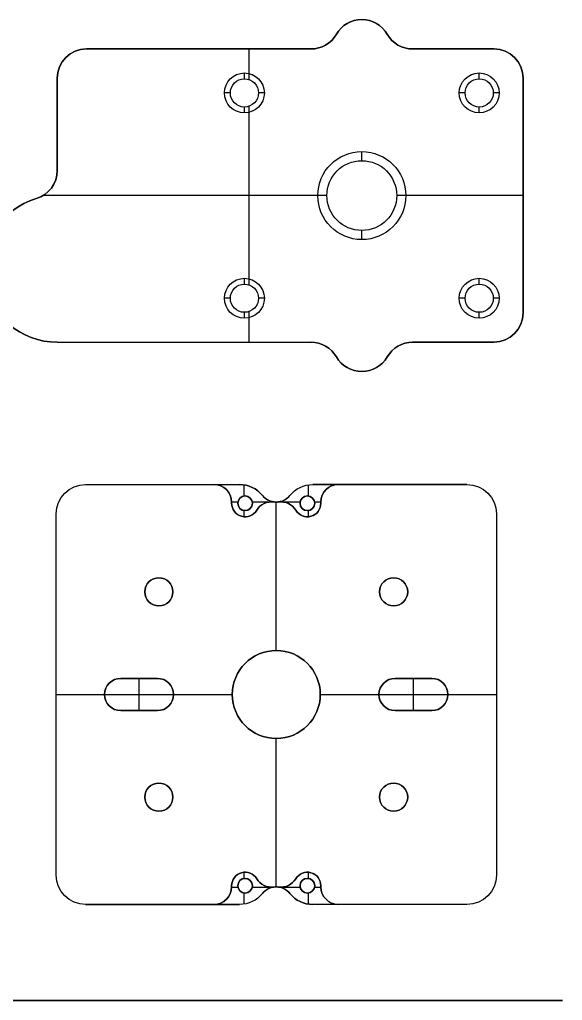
# Model space of a CAD drawing. Header units: millimetres. Extents: x -18.2 to 17.6, y -35.5 to 36.
# Drawn here: x 8.3 to 17.55, y 0.26 to 16.98 of the extents above; entities that cross this region are included whole.
import ezdxf

# ---------------------------------------------------------------- set-up
doc = ezdxf.new("R2010")
doc.units = ezdxf.units.MM
doc.layers.get('0').update_dxf_attribs({"color": 18, "true_color": 0x000000})
doc.layers.add('Standard', color=18, linetype='Continuous', true_color=0x000000)

msp = doc.modelspace()

# ---------------------------------------------------------------- linework, layer by layer
at = {"color": 0, "linetype": 'ByBlock', "lineweight": -2}
for p, q in [((14.134, 16.98, 2.862), (14.134, 16.98, 3.702)), ((13.701, 16.73, 3.702), (13.701, 16.73, 2.862)), ((14.567, 16.73, 2.862), (14.567, 16.73, 3.702)), ((9.444, 16.48, 3.702), (9.444, 16.48, 2.862)), ((13.268, 16.48, 3.282), (9.444, 16.48, 3.282)), ((11.356, 16.48, 2.862), (11.356, 16.48, 3.702)), ((12.217, 15.955, 2.862), (12.217, 16.48, 2.862)), ((12.217, 16.06, 3.702), (12.217, 16.48, 3.702)), ((13.518, 16.547, 2.862), (13.518, 16.547, 3.702)), ((14.75, 16.547, 2.862), (14.75, 16.547, 3.702)), ((15, 16.48, 3.702), (15, 16.48, 2.862)), ((16.384, 16.48, 3.282), (15, 16.48, 3.282)), ((15.692, 16.48, 2.862), (15.692, 16.48, 3.702)), ((16.384, 16.48, 2.862), (16.384, 16.48, 3.702)), ((9.09, 16.334, 2.862), (9.09, 16.334, 3.702)), ((16.737, 16.334, 2.862), (16.737, 16.334, 3.702)), ((12.134, 16.07, 3.462), (12.134, 16.07, 3.702)), ((12.134, 15.97, 3.462), (12.134, 16.07, 3.462)), ((16.134, 16.07, 3.462), (16.134, 16.07, 3.702)), ((16.134, 15.97, 3.462), (16.134, 16.07, 3.462)), ((8.944, 15.98, 2.862), (8.944, 15.98, 3.702)), ((8.944, 15.98, 3.282), (8.944, 14.407, 3.282)), ((12.134, 15.97, 2.862), (12.134, 15.97, 3.462)), ((16.134, 15.97, 2.862), (16.134, 15.97, 3.462)), ((16.884, 15.98, 3.702), (16.884, 15.98, 2.862)), ((16.884, 11.98, 3.282), (16.884, 15.98, 3.282)), ((11.894, 15.73, 3.462), (11.794, 15.73, 3.462)), ((11.794, 15.73, 3.462), (11.794, 15.73, 3.702)), ((11.894, 15.73, 2.862), (11.894, 15.73, 3.462)), ((12.374, 15.73, 2.862), (12.374, 15.73, 3.462)), ((12.474, 15.73, 3.462), (12.374, 15.73, 3.462)), ((12.474, 15.73, 3.462), (12.474, 15.73, 3.702)), ((15.894, 15.73, 3.462), (15.794, 15.73, 3.462)), ((15.794, 15.73, 3.462), (15.794, 15.73, 3.702)), ((15.894, 15.73, 2.862), (15.894, 15.73, 3.462)), ((16.374, 15.73, 2.862), (16.374, 15.73, 3.462)), ((16.474, 15.73, 3.462), (16.374, 15.73, 3.462)), ((16.474, 15.73, 3.462), (16.474, 15.73, 3.702)), ((12.134, 15.49, 2.862), (12.134, 15.49, 3.462)), ((12.134, 15.39, 3.462), (12.134, 15.49, 3.462)), ((12.134, 15.39, 3.462), (12.134, 15.39, 3.702)), ((12.217, 12.455, 2.862), (12.217, 15.505, 2.862)), ((12.217, 12.56, 3.702), (12.217, 15.401, 3.702)), ((16.134, 15.49, 2.862), (16.134, 15.49, 3.462)), ((16.134, 15.39, 3.462), (16.134, 15.49, 3.462)), ((16.134, 15.39, 3.462), (16.134, 15.39, 3.702)), ((8.944, 15.194, 2.862), (8.944, 15.194, 3.702)), ((14.134, 14.73, 3.202), (14.134, 14.73, 3.702)), ((14.134, 14.575, 3.202), (14.134, 14.73, 3.202)), ((14.134, 14.575, 2.862), (14.134, 14.575, 3.202)), ((8.944, 14.407, 3.702), (8.944, 14.407, 2.862)), ((8.844, 14.108, 2.862), (8.844, 14.108, 3.702)), ((8.586, 13.928, 2.862), (8.586, 13.928, 3.702)), ((13.539, 13.98, 2.862), (8.704, 13.98, 2.862)), ((13.384, 13.98, 3.702), (8.704, 13.98, 3.702)), ((13.539, 13.98, 3.202), (13.384, 13.98, 3.202)), ((13.384, 13.98, 3.202), (13.384, 13.98, 3.702)), ((13.539, 13.98, 2.862), (13.539, 13.98, 3.202)), ((16.884, 13.98, 2.862), (14.729, 13.98, 2.862)), ((14.729, 13.98, 2.862), (14.729, 13.98, 3.202)), ((14.884, 13.98, 3.202), (14.729, 13.98, 3.202)), ((14.884, 13.98, 3.202), (14.884, 13.98, 3.702)), ((16.884, 13.98, 3.702), (14.884, 13.98, 3.702)), ((16.884, 13.98, 2.862), (16.884, 13.98, 3.702)), ((14.134, 13.385, 2.862), (14.134, 13.385, 3.202)), ((14.134, 13.23, 3.202), (14.134, 13.385, 3.202)), ((14.134, 13.23, 3.202), (14.134, 13.23, 3.702)), ((12.134, 12.57, 3.462), (12.134, 12.57, 3.702)), ((12.134, 12.47, 3.462), (12.134, 12.57, 3.462)), ((16.134, 12.57, 3.462), (16.134, 12.57, 3.702)), ((16.134, 12.47, 3.462), (16.134, 12.57, 3.462)), ((12.134, 12.47, 2.862), (12.134, 12.47, 3.462)), ((16.134, 12.47, 2.862), (16.134, 12.47, 3.462)), ((11.894, 12.23, 3.462), (11.794, 12.23, 3.462)), ((11.794, 12.23, 3.462), (11.794, 12.23, 3.702)), ((11.894, 12.23, 2.862), (11.894, 12.23, 3.462)), ((12.374, 12.23, 2.862), (12.374, 12.23, 3.462)), ((12.474, 12.23, 3.462), (12.374, 12.23, 3.462)), ((12.474, 12.23, 3.462), (12.474, 12.23, 3.702)), ((15.894, 12.23, 3.462), (15.794, 12.23, 3.462)), ((15.794, 12.23, 3.462), (15.794, 12.23, 3.702)), ((15.894, 12.23, 2.862), (15.894, 12.23, 3.462)), ((16.374, 12.23, 2.862), (16.374, 12.23, 3.462)), ((16.474, 12.23, 3.462), (16.374, 12.23, 3.462)), ((16.474, 12.23, 3.462), (16.474, 12.23, 3.702)), ((12.134, 11.99, 2.862), (12.134, 11.99, 3.462)), ((12.134, 11.89, 3.462), (12.134, 11.99, 3.462)), ((12.134, 11.89, 3.462), (12.134, 11.89, 3.702)), ((12.217, 11.48, 2.862), (12.217, 12.005, 2.862)), ((12.217, 11.48, 3.702), (12.217, 11.901, 3.702)), ((16.134, 11.99, 2.862), (16.134, 11.99, 3.462)), ((16.134, 11.89, 3.462), (16.134, 11.99, 3.462)), ((16.134, 11.89, 3.462), (16.134, 11.89, 3.702)), ((16.884, 11.98, 2.862), (16.884, 11.98, 3.702)), ((16.737, 11.627, 2.862), (16.737, 11.627, 3.702)), ((8.944, 11.48, 2.862), (8.944, 11.48, 3.702)), ((8.944, 11.48, 3.282), (13.268, 11.48, 3.282)), ((11.106, 11.48, 2.862), (11.106, 11.48, 3.702)), ((13.268, 11.48, 3.702), (13.268, 11.48, 2.862)), ((13.518, 11.413, 2.862), (13.518, 11.413, 3.702)), ((14.75, 11.413, 2.862), (14.75, 11.413, 3.702)), ((15, 11.48, 2.862), (15, 11.48, 3.702)), ((15, 11.48, 3.282), (16.384, 11.48, 3.282)), ((15.692, 11.48, 2.862), (15.692, 11.48, 3.702)), ((13.701, 11.23, 2.862), (13.701, 11.23, 3.702)), ((14.567, 11.23, 2.862), (14.567, 11.23, 3.702)), ((14.134, 10.98, 2.862), (14.134, 10.98, 3.702)), ((9.428, 9.055, 3.282), (12.051, 9.055, 3.282)), ((10.74, 9.055, 3.702), (10.74, 9.055, 2.862)), ((11.616, 9.055, 3.462), (11.616, 9.055, 3.702)), ((12.051, 9.055, 2.862), (12.051, 9.055, 3.462)), ((12.127, 8.859, 3.462), (12.127, 9.049, 3.462)), ((13.225, 8.859, 3.462), (13.225, 9.049, 3.462)), ((13.3, 9.055, 3.282), (15.926, 9.055, 3.282)), ((13.736, 9.055, 3.702), (13.736, 9.055, 3.462)), ((14.613, 9.055, 3.702), (14.613, 9.055, 2.862)), ((9.075, 8.909, 3.702), (9.075, 8.909, 2.862)), ((11.828, 8.967, 3.702), (11.828, 8.967, 3.462)), ((12.268, 9.006, 3.462), (12.268, 9.006, 2.862)), ((12.442, 8.868, 3.462), (12.442, 8.868, 2.862)), ((12.91, 8.868, 3.462), (12.91, 8.868, 2.862)), ((13.084, 9.006, 3.462), (13.084, 9.006, 2.862)), ((13.524, 8.967, 3.462), (13.524, 8.967, 3.702)), ((16.279, 8.909, 3.702), (16.279, 8.909, 2.862)), ((11.916, 8.761, 3.462), (12.024, 8.761, 3.462)), ((11.916, 8.755, 3.702), (11.916, 8.755, 3.462)), ((11.916, 8.735, 3.582), (11.916, 8.755, 3.582)), ((11.916, 8.745, 3.702), (11.916, 8.745, 3.462)), ((12.021, 8.735, 3.462), (12.021, 8.735, 2.862)), ((12.146, 8.86, 3.462), (12.146, 8.86, 2.862)), ((12.268, 8.761, 3.462), (12.617, 8.761, 3.462)), ((12.271, 8.735, 3.462), (12.271, 8.735, 2.862)), ((12.637, 8.757, 3.702), (12.637, 8.757, 3.462)), ((12.676, 8.755, 3.702), (12.676, 8.755, 2.862)), ((12.677, 6.225, 3.702), (12.677, 8.755, 3.702)), ((12.677, 6.225, 2.862), (12.677, 8.755, 2.862)), ((12.714, 8.757, 3.702), (12.714, 8.757, 3.462)), ((12.734, 8.761, 3.462), (13.084, 8.761, 3.462)), ((13.081, 8.735, 3.462), (13.081, 8.735, 2.862)), ((13.206, 8.86, 3.462), (13.206, 8.86, 2.862)), ((13.328, 8.761, 3.462), (13.436, 8.761, 3.462)), ((13.331, 8.735, 3.462), (13.331, 8.735, 2.862)), ((13.436, 8.755, 3.462), (13.436, 8.755, 3.702)), ((13.436, 8.755, 3.582), (13.436, 8.735, 3.582)), ((13.436, 8.745, 3.702), (13.436, 8.745, 3.462)), ((13.436, 8.735, 3.462), (13.436, 8.735, 3.702)), ((8.928, 2.395, 3.282), (8.928, 8.555, 3.282)), ((12.127, 8.506, 3.462), (12.127, 8.612, 3.462)), ((12.146, 8.61, 3.462), (12.146, 8.61, 2.862)), ((12.343, 8.616, 3.462), (12.343, 8.616, 3.702)), ((13.009, 8.616, 3.702), (13.009, 8.616, 3.462)), ((13.206, 8.61, 3.462), (13.206, 8.61, 2.862)), ((13.225, 8.506, 3.462), (13.225, 8.612, 3.462)), ((16.426, 8.555, 3.702), (16.426, 8.555, 2.862)), ((16.426, 8.555, 3.282), (16.426, 2.395, 3.282)), ((12.146, 8.505, 3.702), (12.146, 8.505, 3.462)), ((13.206, 8.505, 3.702), (13.206, 8.505, 3.462)), ((10.676, 7.465, 3.702), (10.676, 7.465, 2.862)), ((14.676, 7.465, 3.702), (14.676, 7.465, 2.862)), ((10.436, 7.225, 3.702), (10.436, 7.225, 2.862)), ((10.916, 7.225, 3.702), (10.916, 7.225, 2.862)), ((14.436, 7.225, 3.702), (14.436, 7.225, 2.862)), ((14.916, 7.225, 3.702), (14.916, 7.225, 2.862)), ((10.676, 6.985, 3.702), (10.676, 6.985, 2.862)), ((14.676, 6.985, 3.702), (14.676, 6.985, 2.862)), ((12.676, 6.225, 3.702), (12.676, 6.225, 2.862)), ((10.026, 5.75, 3.602), (10.651, 5.75, 3.602)), ((10.338, 5.75, 3.702), (10.338, 5.75, 3.502)), ((10.338, 5.2, 3.502), (10.338, 5.75, 3.502)), ((10.651, 5.75, 3.502), (10.651, 5.75, 3.702)), ((14.701, 5.75, 3.602), (15.326, 5.75, 3.602)), ((15.013, 5.75, 3.702), (15.013, 5.75, 3.502)), ((15.013, 5.2, 3.502), (15.013, 5.75, 3.502)), ((15.326, 5.75, 3.502), (15.326, 5.75, 3.702)), ((8.928, 5.475, 3.702), (9.751, 5.475, 3.702)), ((8.928, 5.475, 2.862), (11.926, 5.475, 2.862)), ((8.928, 5.475, 3.702), (8.928, 5.475, 2.862)), ((9.751, 5.475, 3.702), (9.751, 5.475, 3.502)), ((9.751, 5.475, 3.502), (10.926, 5.475, 3.502)), ((10.926, 5.475, 3.702), (11.926, 5.475, 3.702)), ((10.926, 5.475, 3.702), (10.926, 5.475, 3.502)), ((11.926, 5.475, 3.702), (11.926, 5.475, 2.862)), ((13.426, 5.475, 3.702), (14.426, 5.475, 3.702)), ((13.426, 5.475, 2.862), (16.426, 5.475, 2.862)), ((13.426, 5.475, 3.702), (13.426, 5.475, 2.862)), ((14.426, 5.475, 3.702), (14.426, 5.475, 3.502)), ((14.426, 5.475, 3.502), (15.601, 5.475, 3.502)), ((15.601, 5.475, 3.702), (16.426, 5.475, 3.702)), ((15.601, 5.475, 3.702), (15.601, 5.475, 3.502)), ((16.426, 5.475, 3.702), (16.426, 5.475, 2.862)), ((10.651, 5.2, 3.602), (10.026, 5.2, 3.602)), ((10.338, 5.2, 3.702), (10.338, 5.2, 3.502)), ((15.326, 5.2, 3.602), (14.701, 5.2, 3.602)), ((15.013, 5.2, 3.702), (15.013, 5.2, 3.502)), ((12.676, 4.725, 3.702), (12.676, 4.725, 2.862)), ((12.677, 2.195, 3.702), (12.677, 4.725, 3.702)), ((12.677, 2.195, 2.862), (12.677, 4.725, 2.862)), ((10.676, 3.965, 3.702), (10.676, 3.965, 2.862)), ((14.676, 3.965, 3.702), (14.676, 3.965, 2.862)), ((10.436, 3.725, 3.702), (10.436, 3.725, 2.862)), ((10.916, 3.725, 3.702), (10.916, 3.725, 2.862)), ((14.436, 3.725, 3.702), (14.436, 3.725, 2.862)), ((14.916, 3.725, 3.702), (14.916, 3.725, 2.862)), ((10.676, 3.485, 3.702), (10.676, 3.485, 2.862)), ((14.676, 3.485, 3.702), (14.676, 3.485, 2.862)), ((12.127, 2.339, 3.462), (12.127, 2.444, 3.462)), ((12.146, 2.445, 3.702), (12.146, 2.445, 3.462)), ((13.206, 2.445, 3.702), (13.206, 2.445, 3.462)), ((13.225, 2.339, 3.462), (13.225, 2.444, 3.462)), ((11.916, 2.215, 3.462), (11.916, 2.215, 3.702)), ((11.916, 2.195, 3.582), (11.916, 2.215, 3.582)), ((11.916, 2.205, 3.702), (11.916, 2.205, 3.462)), ((11.916, 2.195, 3.462), (11.916, 2.195, 3.702)), ((11.916, 2.189, 3.462), (12.024, 2.189, 3.462)), ((12.021, 2.215, 3.462), (12.021, 2.215, 2.862)), ((12.146, 2.34, 3.462), (12.146, 2.34, 2.862)), ((12.268, 2.189, 3.462), (12.617, 2.189, 3.462)), ((12.271, 2.215, 3.462), (12.271, 2.215, 2.862)), ((12.343, 2.334, 3.702), (12.343, 2.334, 3.462)), ((12.637, 2.193, 3.702), (12.637, 2.193, 3.462)), ((12.676, 2.195, 3.702), (12.676, 2.195, 2.862)), ((12.714, 2.193, 3.702), (12.714, 2.193, 3.462)), ((12.734, 2.189, 3.462), (13.084, 2.189, 3.462)), ((13.009, 2.334, 3.462), (13.009, 2.334, 3.702)), ((13.081, 2.215, 3.462), (13.081, 2.215, 2.862)), ((13.206, 2.34, 3.462), (13.206, 2.34, 2.862)), ((13.328, 2.189, 3.462), (13.436, 2.189, 3.462)), ((13.331, 2.215, 3.462), (13.331, 2.215, 2.862)), ((13.436, 2.215, 3.582), (13.436, 2.195, 3.582)), ((13.436, 2.205, 3.702), (13.436, 2.205, 3.462)), ((13.436, 2.195, 3.702), (13.436, 2.195, 3.462)), ((9.075, 2.041, 3.702), (9.075, 2.041, 2.862)), ((12.127, 1.901, 3.462), (12.127, 2.092, 3.462)), ((12.146, 2.09, 3.462), (12.146, 2.09, 2.862)), ((12.442, 2.083, 3.462), (12.442, 2.083, 2.862)), ((12.91, 2.083, 3.462), (12.91, 2.083, 2.862)), ((13.206, 2.09, 3.462), (13.206, 2.09, 2.862)), ((13.225, 1.901, 3.462), (13.225, 2.092, 3.462)), ((16.279, 2.041, 3.702), (16.279, 2.041, 2.862)), ((12.051, 1.895, 3.282), (9.428, 1.895, 3.282)), ((10.74, 1.895, 3.702), (10.74, 1.895, 2.862)), ((11.616, 1.895, 3.702), (11.616, 1.895, 3.462)), ((11.828, 1.983, 3.462), (11.828, 1.983, 3.702)), ((12.268, 1.944, 3.462), (12.268, 1.944, 2.862)), ((13.084, 1.944, 3.462), (13.084, 1.944, 2.862)), ((13.3, 1.895, 2.862), (13.3, 1.895, 3.462)), ((15.926, 1.895, 3.282), (13.3, 1.895, 3.282)), ((13.524, 1.983, 3.702), (13.524, 1.983, 3.462)), ((13.736, 1.895, 3.462), (13.736, 1.895, 3.702)), ((14.613, 1.895, 3.702), (14.613, 1.895, 2.862)), ((15.926, 1.895, 3.702), (15.926, 1.895, 2.862)), ((16.551, 0.26, 3.282), (-17.199, 0.26, 3.282)), ((-17.199, 0.26, 3.282), (16.551, 0.26, 3.282)), ((16.551, 0.26, 2.862), (16.551, 0.26, 3.702)), ((16.551, 0.26, 3.702), (16.551, 0.26, 2.862))]:
    msp.add_line(p, q, dxfattribs=at)
for centre, radius in [((12.134, 15.73, 3.582), 0.34), ((16.134, 15.73, 3.582), 0.34), ((12.134, 15.73, 3.162), 0.24), ((16.134, 15.73, 3.162), 0.24), ((14.134, 13.98, 3.452), 0.75), ((14.134, 13.98, 3.032), 0.595), ((12.134, 12.23, 3.582), 0.34), ((16.134, 12.23, 3.582), 0.34), ((12.134, 12.23, 3.162), 0.24), ((16.134, 12.23, 3.162), 0.24)]:
    msp.add_circle(centre, radius, dxfattribs=at)
at = {"color": 0, "linetype": 'ByBlock', "lineweight": -2, "extrusion": (0, 0, -1)}
for centre, radius in [((-12.146, 8.735, -3.162), 0.125), ((-13.206, 8.735, -3.162), 0.125), ((-10.676, 7.225, -3.282), 0.24), ((-14.676, 7.225, -3.282), 0.24), ((-12.676, 5.475, -3.282), 0.75), ((-10.676, 3.725, -3.282), 0.24), ((-14.676, 3.725, -3.282), 0.24), ((-12.146, 2.215, -3.162), 0.125), ((-13.206, 2.215, -3.162), 0.125)]:
    msp.add_circle(centre, radius, dxfattribs=at)
for centre, radius, start, end in [((-14.134, 16.48, -3.702), 0.5, 30, 150), ((-13.268, 16.98, -2.862), 0.5, 210, 270), ((-15, 16.98, -2.862), 0.5, 270, 330), ((-9.444, 15.98, -3.702), 0.5, 0, 90), ((-16.384, 15.98, -3.702), 0.5, 90, 180), ((-12.134, 15.73, -3.702), 0.34, 270, 90), ((-12.134, 15.73, -3.462), 0.34, 270, 90), ((-12.134, 15.73, -3.462), 0.34, 90, 270), ((-12.134, 15.73, -3.702), 0.34, 90, 270), ((-16.134, 15.73, -3.702), 0.34, 270, 90), ((-16.134, 15.73, -3.462), 0.34, 270, 90), ((-16.134, 15.73, -3.462), 0.34, 90, 270), ((-16.134, 15.73, -3.702), 0.34, 90, 270), ((-12.134, 15.73, -3.462), 0.24, 270, 90), ((-12.134, 15.73, -2.862), 0.24, 270, 90), ((-12.134, 15.73, -2.862), 0.24, 90, 270), ((-12.134, 15.73, -3.462), 0.24, 90, 270), ((-16.134, 15.73, -3.462), 0.24, 270, 90), ((-16.134, 15.73, -2.862), 0.24, 270, 90), ((-16.134, 15.73, -2.862), 0.24, 90, 270), ((-16.134, 15.73, -3.462), 0.24, 90, 270), ((-14.134, 13.98, -3.702), 0.75, 270, 90), ((-14.134, 13.98, -3.202), 0.75, 270, 90), ((-14.134, 13.98, -3.202), 0.75, 90, 270), ((-14.134, 13.98, -3.702), 0.75, 90, 270), ((-14.134, 13.98, -3.202), 0.595, 270, 90), ((-14.134, 13.98, -2.862), 0.595, 270, 90), ((-14.134, 13.98, -2.862), 0.595, 90, 270), ((-14.134, 13.98, -3.202), 0.595, 90, 270), ((-8.444, 14.407, -2.862), 0.5, 180, 253.3984), ((-8.944, 12.73, -3.702), 1.25, 270, 73.3984), ((-12.134, 12.23, -3.702), 0.34, 270, 90), ((-12.134, 12.23, -3.462), 0.34, 270, 90), ((-12.134, 12.23, -3.462), 0.34, 90, 270), ((-12.134, 12.23, -3.702), 0.34, 90, 270), ((-16.134, 12.23, -3.702), 0.34, 270, 90), ((-16.134, 12.23, -3.462), 0.34, 270, 90), ((-16.134, 12.23, -3.462), 0.34, 90, 270), ((-16.134, 12.23, -3.702), 0.34, 90, 270), ((-12.134, 12.23, -3.462), 0.24, 270, 90), ((-12.134, 12.23, -2.862), 0.24, 270, 90), ((-12.134, 12.23, -2.862), 0.24, 90, 270), ((-12.134, 12.23, -3.462), 0.24, 90, 270), ((-16.134, 12.23, -3.462), 0.24, 270, 90), ((-16.134, 12.23, -2.862), 0.24, 270, 90), ((-16.134, 12.23, -2.862), 0.24, 90, 270), ((-16.134, 12.23, -3.462), 0.24, 90, 270), ((-16.384, 11.98, -3.702), 0.5, 180, 270), ((-13.268, 10.98, -2.862), 0.5, 90, 150), ((-15, 10.98, -2.862), 0.5, 30, 90), ((-14.134, 11.48, -3.702), 0.5, 210, 330), ((-9.428, 8.555, -2.862), 0.5, 0, 90), ((-9.428, 8.555, -3.702), 0.5, 0, 90), ((-9.428, 8.555, -3.282), 0.5, 0, 90), ((-11.616, 8.755, -3.702), 0.3, 90, 180), ((-11.616, 8.755, -3.582), 0.3, 90, 180), ((-12.051, 8.555, -3.462), 0.5, 90, 141.3178), ((-12.051, 8.555, -3.162), 0.5, 90, 141.3178), ((-13.3, 8.555, -3.462), 0.5, 38.6822, 90), ((-13.3, 8.555, -2.862), 0.5, 38.6822, 90), ((-13.3, 8.555, -3.162), 0.5, 38.6822, 90), ((-13.736, 8.755, -3.702), 0.3, 0, 90), ((-15.926, 8.555, -2.862), 0.5, 90, 180), ((-15.926, 8.555, -3.702), 0.5, 90, 180), ((-15.926, 8.555, -3.282), 0.5, 90, 180), ((-12.676, 9.055, -2.862), 0.3, 218.6822, 321.3178), ((-12.676, 9.055, -3.282), 0.3, 218.6822, 321.3178), ((-12.146, 8.735, -3.582), 0.23, 211.262, 0), ((-12.146, 8.735, -2.862), 0.125, 270, 90), ((-12.146, 8.735, -2.862), 0.125, 90, 270), ((-12.599, 8.46, -3.702), 0.3, 31.262, 97.3689), ((-12.753, 8.46, -3.702), 0.3, 82.6311, 148.738), ((-12.753, 8.46, -3.582), 0.3, 82.6311, 148.738), ((-13.206, 8.735, -3.582), 0.23, 180, 328.738), ((-13.206, 8.735, -2.862), 0.125, 270, 90), ((-13.206, 8.735, -2.862), 0.125, 90, 270), ((-10.676, 7.225, -2.862), 0.24, 270, 90), ((-10.676, 7.225, -2.862), 0.24, 90, 270), ((-14.676, 7.225, -2.862), 0.24, 270, 90), ((-14.676, 7.225, -2.862), 0.24, 90, 270), ((-12.676, 5.475, -2.862), 0.75, 270, 90), ((-12.676, 5.475, -2.862), 0.75, 90, 270), ((-10.026, 5.475, -3.602), 0.275, 270, 90), ((-10.651, 5.475, -3.602), 0.275, 90, 270), ((-14.701, 5.475, -3.602), 0.275, 270, 90), ((-15.326, 5.475, -3.602), 0.275, 90, 270), ((-10.676, 3.725, -2.862), 0.24, 270, 90), ((-10.676, 3.725, -2.862), 0.24, 90, 270), ((-14.676, 3.725, -2.862), 0.24, 270, 90), ((-14.676, 3.725, -2.862), 0.24, 90, 270), ((-9.428, 2.395, -2.862), 0.5, 270, 0), ((-9.428, 2.395, -3.702), 0.5, 270, 0), ((-9.428, 2.395, -3.282), 0.5, 270, 0), ((-12.146, 2.215, -3.582), 0.23, 360, 148.738), ((-13.206, 2.215, -3.462), 0.23, 31.262, 180), ((-13.206, 2.215, -3.582), 0.23, 31.262, 180), ((-15.926, 2.395, -2.862), 0.5, 180, 270), ((-15.926, 2.395, -3.702), 0.5, 180, 270), ((-15.926, 2.395, -3.282), 0.5, 180, 270), ((-11.616, 2.195, -3.702), 0.3, 180, 270), ((-12.146, 2.215, -2.862), 0.125, 270, 90), ((-12.146, 2.215, -2.862), 0.125, 90, 270), ((-12.599, 2.49, -3.702), 0.3, 262.6311, 328.738), ((-12.599, 2.49, -3.582), 0.3, 262.6311, 328.738), ((-12.676, 1.895, -2.862), 0.3, 38.6822, 141.3178), ((-12.676, 1.895, -3.282), 0.3, 38.6822, 141.3178), ((-12.753, 2.49, -3.702), 0.3, 211.262, 277.3689), ((-13.206, 2.215, -2.862), 0.125, 270, 90), ((-13.206, 2.215, -2.862), 0.125, 90, 270), ((-13.736, 2.195, -3.702), 0.3, 270, 0), ((-13.736, 2.195, -3.582), 0.3, 270, 360), ((-12.051, 2.395, -3.462), 0.5, 218.6822, 270), ((-12.051, 2.395, -2.862), 0.5, 218.6822, 270), ((-12.051, 2.395, -3.162), 0.5, 218.6822, 270), ((-13.3, 2.395, -3.462), 0.5, 270, 321.3178), ((-13.3, 2.395, -3.162), 0.5, 270, 321.3178)]:
    msp.add_arc(centre, radius, start, end, dxfattribs=at)
at = {"color": 0, "linetype": 'ByBlock', "lineweight": -2}
for centre, radius, start, end in [((14.134, 16.48, 2.862), 0.5, 30, 150), ((14.134, 16.48, 3.282), 0.5, 30, 150), ((13.268, 16.98, 3.702), 0.5, 270, 330), ((13.268, 16.98, 3.282), 0.5, 270, 330), ((15, 16.98, 3.702), 0.5, 210, 270), ((15, 16.98, 3.282), 0.5, 210, 270), ((9.444, 15.98, 2.862), 0.5, 90, 180), ((9.444, 15.98, 3.282), 0.5, 90, 180), ((16.384, 15.98, 2.862), 0.5, 0, 90), ((16.384, 15.98, 3.282), 0.5, 0, 90), ((8.444, 14.407, 3.702), 0.5, 286.6016, 360), ((8.444, 14.407, 3.282), 0.5, 286.6016, 0), ((8.944, 12.73, 2.862), 1.25, 106.6016, 270), ((8.944, 12.73, 3.282), 1.25, 106.6016, 270), ((16.384, 11.98, 2.862), 0.5, 270, 0), ((16.384, 11.98, 3.282), 0.5, 270, 0), ((13.268, 10.98, 3.702), 0.5, 30, 90), ((13.268, 10.98, 3.282), 0.5, 30, 90), ((15, 10.98, 3.702), 0.5, 90, 150), ((15, 10.98, 3.282), 0.5, 90, 150), ((14.134, 11.48, 2.862), 0.5, 210, 330), ((14.134, 11.48, 3.282), 0.5, 210, 330), ((11.616, 8.755, 3.462), 0.3, 0, 90), ((12.051, 8.555, 2.862), 0.5, 38.6822, 90), ((13.736, 8.755, 3.462), 0.3, 90, 180), ((13.736, 8.755, 3.582), 0.3, 90, 180), ((12.676, 9.055, 3.462), 0.3, 218.6822, 262.6311), ((12.676, 9.055, 3.462), 0.3, 277.3689, 321.3178), ((12.146, 8.735, 3.462), 0.23, 180, 328.738), ((12.146, 8.735, 3.702), 0.23, 180, 328.738), ((12.146, 8.735, 3.462), 0.125, 90, 270), ((12.146, 8.735, 3.462), 0.125, 270, 90), ((12.599, 8.46, 3.462), 0.3, 82.6311, 148.738), ((12.599, 8.46, 3.582), 0.3, 82.6311, 148.738), ((12.676, 9.055, 3.702), 0.3, 262.6311, 277.3689), ((12.753, 8.46, 3.462), 0.3, 31.262, 97.3689), ((13.206, 8.735, 3.702), 0.23, 211.262, 0), ((13.206, 8.735, 3.462), 0.23, 211.262, 0), ((13.206, 8.735, 3.462), 0.125, 90, 270), ((13.206, 8.735, 3.462), 0.125, 270, 90), ((10.676, 7.225, 3.702), 0.24, 90, 270), ((10.676, 7.225, 3.702), 0.24, 270, 90), ((14.676, 7.225, 3.702), 0.24, 90, 270), ((14.676, 7.225, 3.702), 0.24, 270, 90), ((12.676, 5.475, 3.702), 0.75, 90, 270), ((12.676, 5.475, 3.702), 0.75, 270, 90), ((10.026, 5.475, 3.702), 0.275, 90, 270), ((10.026, 5.475, 3.502), 0.275, 90, 270), ((10.651, 5.475, 3.702), 0.275, 270, 90), ((10.651, 5.475, 3.502), 0.275, 270, 90), ((14.701, 5.475, 3.702), 0.275, 90, 270), ((14.701, 5.475, 3.502), 0.275, 90, 270), ((15.326, 5.475, 3.702), 0.275, 270, 90), ((15.326, 5.475, 3.502), 0.275, 270, 90), ((10.676, 3.725, 3.702), 0.24, 90, 270), ((10.676, 3.725, 3.702), 0.24, 270, 90), ((14.676, 3.725, 3.702), 0.24, 90, 270), ((14.676, 3.725, 3.702), 0.24, 270, 90), ((12.146, 2.215, 3.702), 0.23, 31.262, 180), ((12.146, 2.215, 3.462), 0.23, 31.262, 180), ((13.206, 2.215, 3.702), 0.23, 0, 148.738), ((11.616, 2.195, 3.462), 0.3, 270, 360), ((11.616, 2.195, 3.582), 0.3, 270, 360), ((12.146, 2.215, 3.462), 0.125, 90, 270), ((12.146, 2.215, 3.462), 0.125, 270, 90), ((12.599, 2.49, 3.462), 0.3, 211.262, 277.3689), ((12.676, 1.895, 3.462), 0.3, 97.3689, 141.3178), ((12.676, 1.895, 3.702), 0.3, 82.6311, 97.3689), ((12.753, 2.49, 3.462), 0.3, 262.6311, 328.738), ((12.753, 2.49, 3.582), 0.3, 262.6311, 328.738), ((12.676, 1.895, 3.462), 0.3, 38.6822, 82.6311), ((13.206, 2.215, 3.462), 0.125, 90, 270), ((13.206, 2.215, 3.462), 0.125, 270, 90), ((13.736, 2.195, 3.462), 0.3, 180, 270), ((13.3, 2.395, 2.862), 0.5, 218.6822, 270)]:
    msp.add_arc(centre, radius, start, end, dxfattribs=at)
for points in [[(13.268, 16.48, 2.862), (11.356, 16.48, 2.862), (9.444, 16.48, 2.862)], [(9.444, 16.48, 3.702), (11.356, 16.48, 3.702), (13.268, 16.48, 3.702)], [(16.384, 16.48, 2.862), (15.692, 16.48, 2.862), (15, 16.48, 2.862)], [(15, 16.48, 3.702), (15.692, 16.48, 3.702), (16.384, 16.48, 3.702)], [(8.944, 15.98, 2.862), (8.944, 15.194, 2.862), (8.944, 14.407, 2.862)], [(8.944, 14.407, 3.702), (8.944, 15.194, 3.702), (8.944, 15.98, 3.702)], [(16.884, 11.98, 2.862), (16.884, 13.98, 2.862), (16.884, 15.98, 2.862)], [(16.884, 15.98, 3.702), (16.884, 13.98, 3.702), (16.884, 11.98, 3.702)], [(8.944, 11.48, 2.862), (11.106, 11.48, 2.862), (13.268, 11.48, 2.862)], [(8.944, 11.48, 3.702), (11.106, 11.48, 3.702), (13.268, 11.48, 3.702)], [(15, 11.48, 2.862), (15.692, 11.48, 2.862), (16.384, 11.48, 2.862)], [(16.384, 11.48, 3.702), (15.692, 11.48, 3.702), (15, 11.48, 3.702)], [(9.428, 9.055, 3.702), (10.522, 9.055, 3.702), (11.616, 9.055, 3.702)], [(9.428, 9.055, 2.862), (10.74, 9.055, 2.862), (12.051, 9.055, 2.862)], [(11.616, 9.055, 3.462), (11.834, 9.055, 3.462), (12.051, 9.055, 3.462)], [(13.3, 9.055, 3.462), (13.518, 9.055, 3.462), (13.736, 9.055, 3.462)], [(15.926, 9.055, 2.862), (14.613, 9.055, 2.862), (13.3, 9.055, 2.862)], [(13.736, 9.055, 3.702), (14.831, 9.055, 3.702), (15.926, 9.055, 3.702)], [(11.916, 8.755, 3.702), (11.916, 8.745, 3.702), (11.916, 8.735, 3.702)], [(11.916, 8.755, 3.462), (11.916, 8.745, 3.462), (11.916, 8.735, 3.462)], [(13.436, 8.735, 3.702), (13.436, 8.745, 3.702), (13.436, 8.755, 3.702)], [(13.436, 8.735, 3.462), (13.436, 8.745, 3.462), (13.436, 8.755, 3.462)], [(8.928, 2.395, 3.702), (8.928, 5.475, 3.702), (8.928, 8.555, 3.702)], [(8.928, 2.395, 2.862), (8.928, 5.475, 2.862), (8.928, 8.555, 2.862)], [(16.426, 8.555, 3.702), (16.426, 5.475, 3.702), (16.426, 2.395, 3.702)], [(16.426, 8.555, 2.862), (16.426, 5.475, 2.862), (16.426, 2.395, 2.862)], [(10.651, 5.75, 3.702), (10.338, 5.75, 3.702), (10.026, 5.75, 3.702)], [(10.651, 5.75, 3.502), (10.338, 5.75, 3.502), (10.026, 5.75, 3.502)], [(15.326, 5.75, 3.702), (15.013, 5.75, 3.702), (14.701, 5.75, 3.702)], [(15.326, 5.75, 3.502), (15.013, 5.75, 3.502), (14.701, 5.75, 3.502)], [(10.026, 5.2, 3.702), (10.338, 5.2, 3.702), (10.651, 5.2, 3.702)], [(10.026, 5.2, 3.502), (10.338, 5.2, 3.502), (10.651, 5.2, 3.502)], [(14.701, 5.2, 3.702), (15.013, 5.2, 3.702), (15.326, 5.2, 3.702)], [(14.701, 5.2, 3.502), (15.013, 5.2, 3.502), (15.326, 5.2, 3.502)], [(11.916, 2.215, 3.702), (11.916, 2.205, 3.702), (11.916, 2.195, 3.702)], [(11.916, 2.215, 3.462), (11.916, 2.205, 3.462), (11.916, 2.195, 3.462)], [(13.436, 2.195, 3.702), (13.436, 2.205, 3.702), (13.436, 2.215, 3.702)], [(13.436, 2.195, 3.462), (13.436, 2.205, 3.462), (13.436, 2.215, 3.462)], [(11.616, 1.895, 3.702), (10.522, 1.895, 3.702), (9.428, 1.895, 3.702)], [(9.428, 1.895, 2.862), (10.74, 1.895, 2.862), (12.051, 1.895, 2.862)], [(12.051, 1.895, 3.462), (11.834, 1.895, 3.462), (11.616, 1.895, 3.462)], [(15.926, 1.895, 2.862), (14.613, 1.895, 2.862), (13.3, 1.895, 2.862)], [(13.736, 1.895, 3.462), (13.518, 1.895, 3.462), (13.3, 1.895, 3.462)], [(15.926, 1.895, 3.702), (14.831, 1.895, 3.702), (13.736, 1.895, 3.702)], [(16.551, 0.26, 2.862), (-0.324, 0.26, 2.862), (-17.199, 0.26, 2.862)], [(-17.199, 0.26, 3.702), (-0.324, 0.26, 3.702), (16.551, 0.26, 3.702)], [(-17.199, 0.26, 2.862), (-0.324, 0.26, 2.862), (16.551, 0.26, 2.862)], [(16.551, 0.26, 3.702), (-0.324, 0.26, 3.702), (-17.199, 0.26, 3.702)]]:
    msp.add_open_spline(points, degree=2, dxfattribs=at)
at = {"color": 0, "linetype": 'ByBlock', "lineweight": -2, "extrusion": (1, 0, 0)}
for points in [[(13.268, 16.48, 3.702), (13.268, 16.48, 3.282), (13.268, 16.48, 2.862)], [(16.384, 11.48, 2.862), (16.384, 11.48, 3.282), (16.384, 11.48, 3.702)], [(13.3, 9.055, 2.862), (13.3, 9.055, 3.162), (13.3, 9.055, 3.462)], [(15.926, 9.055, 3.702), (15.926, 9.055, 3.282), (15.926, 9.055, 2.862)], [(11.916, 8.735, 3.462), (11.916, 8.735, 3.582), (11.916, 8.735, 3.702)], [(10.026, 5.75, 3.502), (10.026, 5.75, 3.602), (10.026, 5.75, 3.702)], [(14.701, 5.75, 3.502), (14.701, 5.75, 3.602), (14.701, 5.75, 3.702)], [(10.026, 5.2, 3.702), (10.026, 5.2, 3.602), (10.026, 5.2, 3.502)], [(10.651, 5.2, 3.502), (10.651, 5.2, 3.602), (10.651, 5.2, 3.702)], [(14.701, 5.2, 3.702), (14.701, 5.2, 3.602), (14.701, 5.2, 3.502)], [(15.326, 5.2, 3.502), (15.326, 5.2, 3.602), (15.326, 5.2, 3.702)], [(16.426, 2.395, 3.702), (16.426, 2.395, 3.282), (16.426, 2.395, 2.862)], [(13.436, 2.215, 3.462), (13.436, 2.215, 3.582), (13.436, 2.215, 3.702)], [(9.428, 1.895, 3.702), (9.428, 1.895, 3.282), (9.428, 1.895, 2.862)]]:
    msp.add_open_spline(points, degree=2, dxfattribs=at)
at = {"color": 0, "linetype": 'ByBlock', "lineweight": -2, "extrusion": (1, 0, -2.1e-15)}
for points in [[(9.428, 9.055, 2.862), (9.428, 9.055, 3.282), (9.428, 9.055, 3.702)], [(8.928, 8.555, 3.702), (8.928, 8.555, 3.282), (8.928, 8.555, 2.862)], [(8.928, 2.395, 2.862), (8.928, 2.395, 3.282), (8.928, 2.395, 3.702)]]:
    msp.add_open_spline(points, degree=2, dxfattribs=at)
at = {"color": 0, "linetype": 'ByBlock', "lineweight": -2, "extrusion": (1, 0, -3e-15)}
msp.add_open_spline([(12.051, 1.895, 2.862), (12.051, 1.895, 3.162), (12.051, 1.895, 3.462)], degree=2, dxfattribs=at)
at = {"layer": 'Standard'}
for p, q in [((17.551, 0.26, 2.862), (-18.199, 0.26, 2.862)), ((17.551, 0.26, 2.862), (-18.199, 0.26, 2.862)), ((-18.199, 0.26, 2.862), (17.551, 0.26, 2.862)), ((-17.949, 0.26, 2.362), (17.551, 0.26, 2.362)), ((17.551, 0.26, 2.362), (-17.949, 0.26, 2.362)), ((-17.949, 0.26, 2.862), (17.551, 0.26, 2.862)), ((-17.199, 0.26, 3.702), (16.551, 0.26, 3.702))]:
    msp.add_line(p, q, dxfattribs=at)
for points in [[(-17.949, 0.26, 2.862), (-0.199, 0.26, 2.862), (17.551, 0.26, 2.862)], [(17.551, 0.26, 1.862), (-0.199, 0.26, 1.862), (-17.949, 0.26, 1.862)], [(17.551, 0.26, 2.862), (-0.199, 0.26, 2.862), (-17.949, 0.26, 2.862)], [(-17.949, 0.26, 1.862), (-0.199, 0.26, 1.862), (17.551, 0.26, 1.862)]]:
    msp.add_open_spline(points, degree=2, dxfattribs=at)

doc.saveas('drawing.dxf')
